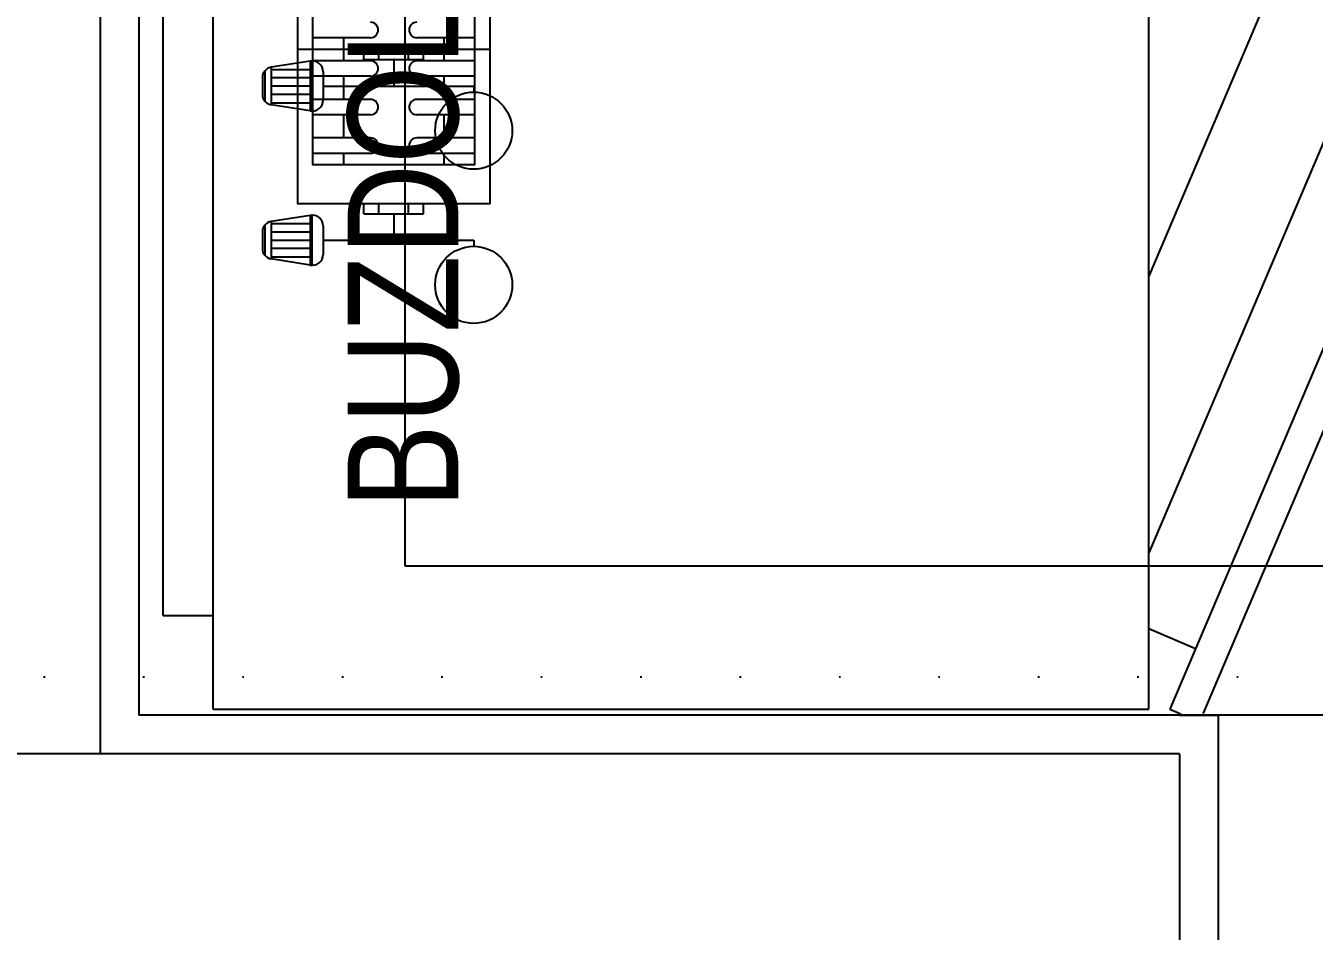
# Model space of a CAD drawing. Header units: inches. Extents: x 21 to 38546, y 13 to 15001.
# Drawn here: x 4401.9 to 4485.5, y 990.6 to 1049.3 of the extents above; entities that cross this region are included whole.
import ezdxf

# ---------------------------------------------------------------- set-up
doc = ezdxf.new("R2010")
doc.units = ezdxf.units.IN
doc.header["$MEASUREMENT"] = 0
doc.set_wipeout_variables(frame=1)
doc.linetypes.add('DOT', pattern=[6.35, 0, -6.35])
for name, color, linetype in [('pex_boru_dönüş', 5, 'Continuous'), ('pex_boru_gidiş', 1, 'Continuous'), ('RAST-IST-RADYATÖR-DİNAMİK BLOK', 83, 'Continuous')]:
    doc.layers.add(name, color=color, linetype=linetype)
for name, color, linetype, lineweight in [('Z_MİM_-KM-BEAM-RAY', 8, 'DOT', 25), ('Z_MİM_-KM-ELECTRIC', 8, 'Continuous', 25), ('Z_MİM_-KM-GLAZ', 8, 'Continuous', 25), ('Z_MİM_-KM-Silik tarama', 8, 'Continuous', 25), ('Z_MİM_-KM-TEXT-DETAIL', 8, 'Continuous', 25), ('Z_MİM_-KM-WALL', 8, 'Continuous', 25), ('Z_MİM_-KM-WALL-PL', 8, 'Continuous', 25), ('Z_MİM_-KM-WALL-PLASTER', 8, 'Continuous', 25)]:
    doc.layers.add(name, color=color, linetype=linetype, lineweight=lineweight)
doc.styles.add('MtXpl_Arial_Narrow', font='ARIALN.TTF')

# ---------------------------------------------------------------- blocks, each defined once
blk = doc.blocks.new('*U172')
blk.add_wipeout([(-0.001, 3.235), (72.091, 3.235), (72.091, -60.702), (28.047, -60.702), (57.502, -73.218), (60.614, -76.94), (59.418, -81.642), (61.925, -82.707), (59.885, -87.507), (64.176, -89.33), (63.351, -91.273), (-0.826, -64.003), (0, -60.702)])
at = {"linetype": 'Continuous'}
for p, q in [((6.085, 3.235), (66.409, 3.235)), ((0, 0), (0, -60.702)), ((0, -60.702), (72.462, -60.702)), ((0, -62.06), (-0.826, -64.003)), ((64.176, -89.33), (0, -62.06)), ((-0.826, -64.003), (63.351, -91.273))]:
    blk.add_line(p, q, dxfattribs=at)
blk.add_line((6.085, 3.235), (6.085, 0))
blk.add_lwpolyline([(0, 0), (71.721, 0), (72.462, 0), (71.721, 0)], dxfattribs=at)
at = {"layer": 'Z_MİM_-KM-Silik tarama'}
for p, q in [((3.928, -63.729), (5.214, -60.702)), ((61.925, -82.707), (10.14, -60.702)), ((28.047, -60.702), (57.502, -73.218))]:
    blk.add_line(p, q, dxfattribs=at)
at = {"layer": 'Z_MİM_-KM-TEXT-DETAIL', "color": 7, "style": 'MtXpl_Arial_Narrow'}
blk.add_text('BUZDOLABI', height=7.1737, rotation=360, dxfattribs=at).set_placement((13.007, -15.906))
blk = doc.blocks.new('-KM_Kiriş İzi_ZK')
at = {"layer": 'Z_MİM_-KM-BEAM-RAY'}
blk.add_line((665, 25), (1285, 25), dxfattribs=at)
blk = doc.blocks.new('-KM-AL5 140_164')
blk.add_wipeout([(151.488, -34.02), (151.726, -15.48), (149.45, -15.45), (149.45, 7.15), (9.45, 7.15), (9.45, -15.45), (7.398, -15.45), (7.567, -34.061)])
at = {"layer": 'Z_MİM_-KM-WALL'}
blk.add_line((9.45, 4.55), (9.45, -17.85), dxfattribs=at)
at = {"layer": 'Z_MİM_-KM-WALL-PLASTER'}
blk.add_lwpolyline([(9.45, 7.05), (11.95, 7.05), (11.95, -17.85)], dxfattribs=at)
blk = doc.blocks.new('IS_RADYATOR-PLAN-190')
at = {"layer": 'RAST-IST-RADYATÖR-DİNAMİK BLOK', "color": 7}
for p, q in [((187.385, 11.439), (187.78, 11.439)), ((187.385, 1.67), (187.385, 11.439)), ((185.668, 6.25), (187.385, 6.25)), ((189.011, 0.968), (185.76, 0.968)), ((186.462, 1.67), (188.309, 1.67)), ((185.773, 0.833), (188.998, 0.833)), ((185.773, 0.833), (186.168, -1.704)), ((186.308, -1.704), (186.308, 0.833)), ((186.832, -1.704), (186.832, 0.833)), ((187.381, -1.704), (187.381, 0.833)), ((187.906, -1.704), (187.906, 0.833)), ((188.467, -1.704), (188.467, 0.833)), ((188.998, 0.833), (188.603, -1.704)), ((186.168, -1.704), (188.603, -1.704)), ((186.411, -2.11), (188.36, -2.11)), ((186.857, -2.27), (187.914, -2.27))]:
    blk.add_line(p, q, dxfattribs=at)
at = {"layer": 'RAST-IST-RADYATÖR-DİNAMİK BLOK'}
for p, q in [((185.668, 8.178), (185, 8.178)), ((185.668, 7.214), (185.668, 8.178)), ((185.668, 7.214), (185, 7.214)), ((185.668, 5.286), (185.668, 7.214)), ((185.668, 5.286), (185, 5.286)), ((185.668, 4.322), (185.668, 5.286)), ((185.668, 4.322), (185, 4.322))]:
    blk.add_line(p, q, dxfattribs=at)
blk.add_lwpolyline([(-5, 0), (185, 0), (185, 12.5), (-5, 12.5)], dxfattribs=at)
at = {"layer": 'RAST-IST-RADYATÖR-DİNAMİK BLOK', "color": 10}
blk.add_circle((190.28, 11.439), 2.5, dxfattribs=at)
at = {"layer": 'RAST-IST-RADYATÖR-DİNAMİK BLOK', "color": 7}
for centre, start, end in [((186.462, 0.968), 90, 191.15176), ((188.309, 0.968), 348.84824, 90), ((186.857, -1.568), 191.15176, 270), ((187.914, -1.568), 270, 348.84824)]:
    blk.add_arc(centre, 0.702, start, end, dxfattribs=at)
blk = doc.blocks.new('IS_RADYATOR-PLAN-200')
at = {"layer": 'RAST-IST-RADYATÖR-DİNAMİK BLOK', "color": 7}
for p, q in [((189.25, 11.5), (189.25, 7.75)), ((190.75, 11.5), (190.75, 7.75)), ((191.75, 11.5), (191.75, 7.75)), ((193.25, 11.5), (193.25, 7.75)), ((194.25, 11.5), (194.25, 7.75)), ((195.75, 11.5), (195.75, 7.75)), ((196.75, 11.5), (196.75, 7.75)), ((202.385, 11.439), (202.78, 11.439)), ((202.385, 1.67), (202.385, 11.439)), ((189.25, 9.5), (190, 9.5)), ((190, 9.5), (190.75, 9.5)), ((191.75, 9.5), (192.5, 9.5)), ((192.5, 9.5), (193.25, 9.5)), ((194.25, 9.5), (195, 9.5)), ((195, 9.5), (195.75, 9.5)), ((196.75, 9.5), (197.5, 9.5)), ((200.668, 6.25), (202.385, 6.25)), ((189.25, 4.75), (189.25, 1)), ((190.75, 4.75), (190.75, 1)), ((191.75, 4.75), (191.75, 1)), ((193.25, 4.75), (193.25, 1)), ((194.25, 4.75), (194.25, 1)), ((195.75, 4.75), (195.75, 1)), ((196.75, 4.75), (196.75, 1)), ((189.25, 3), (190, 3)), ((190, 3), (190.75, 3)), ((191.75, 3), (192.5, 3)), ((192.5, 3), (193.25, 3)), ((194.25, 3), (195, 3)), ((195, 3), (195.75, 3)), ((196.75, 3), (197.5, 3)), ((204.011, 0.968), (200.76, 0.968)), ((201.462, 1.67), (203.309, 1.67)), ((200.773, 0.833), (203.998, 0.833)), ((200.773, 0.833), (201.168, -1.704)), ((201.308, -1.704), (201.308, 0.833)), ((201.832, -1.704), (201.832, 0.833)), ((202.381, -1.704), (202.381, 0.833)), ((202.906, -1.704), (202.906, 0.833)), ((203.467, -1.704), (203.467, 0.833)), ((203.998, 0.833), (203.603, -1.704)), ((201.168, -1.704), (203.603, -1.704)), ((201.411, -2.11), (203.36, -2.11)), ((201.857, -2.27), (202.914, -2.27))]:
    blk.add_line(p, q, dxfattribs=at)
at = {"layer": 'RAST-IST-RADYATÖR-DİNAMİK BLOK'}
for p, q in [((200.668, 8.178), (200, 8.178)), ((200.668, 7.214), (200.668, 8.178)), ((200.668, 7.214), (200, 7.214)), ((200.668, 5.286), (200.668, 7.214)), ((200.668, 5.286), (200, 5.286)), ((200.668, 4.322), (200.668, 5.286)), ((200.668, 4.322), (200, 4.322))]:
    blk.add_line(p, q, dxfattribs=at)
for points in [[(0, 0), (200, 0), (200, 12.5), (0, 12.5)], [(2.5, 11.5), (197.5, 11.5), (197.5, 1), (2.5, 1)]]:
    blk.add_lwpolyline(points, dxfattribs=at)
at = {"layer": 'RAST-IST-RADYATÖR-DİNAMİK BLOK', "color": 10}
blk.add_circle((205.28, 11.439), 2.5, dxfattribs=at)
at = {"layer": 'RAST-IST-RADYATÖR-DİNAMİK BLOK', "color": 7}
for centre, radius, start, end in [((188.75, 7.75), 0.5, 180, 0), ((191.25, 7.75), 0.5, 180, 0), ((193.75, 7.75), 0.5, 180, 0), ((196.25, 7.75), 0.5, 180, 0), ((188.75, 4.75), 0.5, 0, 180), ((191.25, 4.75), 0.5, 0, 180), ((193.75, 4.75), 0.5, 0, 180), ((196.25, 4.75), 0.5, 0, 180), ((201.462, 0.968), 0.702, 90, 191.15176), ((203.309, 0.968), 0.702, 348.84824, 90), ((201.857, -1.568), 0.702, 191.15176, 270), ((202.914, -1.568), 0.702, 270, 348.84824)]:
    blk.add_arc(centre, radius, start, end, dxfattribs=at)
blk = doc.blocks.new('IS_U4730')
for name, p in [('IS_RADYATOR-PLAN-190', (0, 0)), ('IS_RADYATOR-PLAN-200', (-5, 0))]:
    blk.add_blockref(name, p)

msp = doc.modelspace()

# ---------------------------------------------------------------- linework, layer by layer
at = {"layer": 'Z_MİM_-KM-WALL'}
msp.add_line((4406.758, 1002.083), (4406.758, 1392.083), dxfattribs=at)
at = {"layer": 'Z_MİM_-KM-WALL-PL'}
msp.add_lwpolyline([(4616.758, 1002.083), (3996.758, 1002.083)], dxfattribs=at)

# ---------------------------------------------------------------- block references
at = {"layer": 'Z_MİM_-KM-ELECTRIC', "rotation": 90}
msp.add_blockref('*U172', (4414.059, 1004.974), dxfattribs=at)

# ---------------------------------------------------------------- next in the draw order: linework, layer by layer
at = {"layer": 'pex_boru_dönüş'}
msp.add_lwpolyline([(4555.784, 1876.331), (4555.784, 1798.231), (4512.884, 1798.231), (4512.884, 1014.263), (4426.527, 1014.263), (4426.527, 1240.78)], dxfattribs=at)
at = {"layer": 'pex_boru_gidiş'}
msp.add_lwpolyline([(4560.784, 1869.331), (4560.784, 1793.231), (4517.884, 1793.231), (4517.884, 1014.263), (4426.527, 1014.263), (4426.527, 1235.78)], dxfattribs=at)

# ---------------------------------------------------------------- next in the draw order: block references
at = {"layer": 'RAST-IST-RADYATÖR-DİNAMİK BLOK', "rotation": 270}
msp.add_blockref('IS_U4730', (4419.527, 1232.78), dxfattribs=at)
at = {"layer": 'Z_MİM_-KM-BEAM-RAY'}
msp.add_blockref('-KM_Kiriş İzi_ZK', (3331.714, 982.083), dxfattribs=at)

# ---------------------------------------------------------------- next in the draw order: block references
at = {"layer": 'Z_MİM_-KM-GLAZ'}
msp.add_blockref('-KM-AL5 140_164', (4467.307, 997.533), dxfattribs=at)

# ---------------------------------------------------------------- next in the draw order: linework, layer by layer
at = {"layer": 'Z_MİM_-KM-WALL-PLASTER'}
msp.add_lwpolyline([(4481.758, 1389.583), (4624.257, 1389.583), (4624.257, 1354.583), (4614.257, 1354.583), (4614.257, 1004.583), (4409.258, 1004.583), (4409.258, 1082.083)], dxfattribs=at)

doc.saveas('drawing.dxf')
